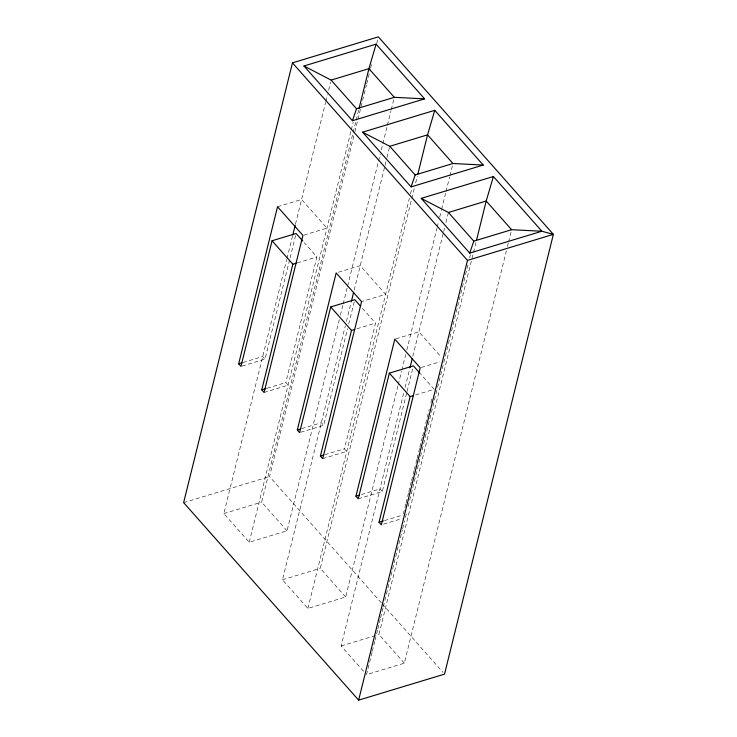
<?xml version="1.0" encoding="UTF-8"?>
<svg xmlns="http://www.w3.org/2000/svg" width="737" height="737" viewBox="0 0 737 737"><rect width="100%" height="100%" fill="white"/><g stroke="black" fill="none" stroke-linecap="round" stroke-linejoin="round"><path stroke-width="0.55" stroke-dasharray="3.69 2.76" d="M339.296 319.646L287.043 530.806L249.244 542.248L223.845 513.578L286.702 259.617M286.979 258.503L292.488 236.227M295.519 223.965L325.607 102.415M325.874 101.291L327.532 94.603M328.638 90.135L330.572 82.332M242.068 366.077L265.025 359.131L289.788 259.055M290.065 257.941L295.841 234.596M264.058 392.471L288.112 385.184L285.799 382.586L316.901 256.937L304.28 242.694M249.244 542.248L350.996 131.075M351.273 129.961L353.207 122.149M287.043 530.806L261.644 502.137L352.885 133.452M353.161 132.338L355.925 121.163M356.201 120.048L358.689 109.997M381.379 602.857L269.53 476.609L354.608 132.835M354.884 131.72L366.482 84.847M366.759 83.732L370.352 69.223M370.628 68.099L372.01 62.525M376.708 43.547L377.814 39.079M340.402 315.178L342.889 305.127M343.166 304.003L347.311 287.246M347.588 286.131L378.274 162.122M378.551 161.007L380.218 154.3M381.324 149.832L387.128 126.368M387.404 125.253L390.997 110.725M391.273 109.61L393.761 99.559M397.934 385.838L345.681 596.988L307.882 608.44L282.492 579.77L345.34 325.8M346.445 321.35L351.125 302.41M354.165 290.157L384.797 166.369M385.073 165.254L386.732 158.566M387.008 157.442L389.762 146.294M300.705 432.269L323.663 425.323L347.606 328.582M348.702 324.133L354.764 299.673M322.705 458.663L346.749 451.376L344.446 448.769L375.538 323.128L362.18 308.048M307.882 608.44L409.367 198.382M410.472 193.923L411.845 188.34M345.681 596.988L320.282 568.328L411.522 199.644M411.799 198.529L414.562 187.355M415.668 182.887L417.326 176.18M398.21 384.723L401.527 371.31M401.803 370.195L405.682 354.552M406.787 350.084L436.921 228.313M437.198 227.189L438.579 221.607M439.685 217.139L441.343 210.432M441.62 209.317L445.765 192.56M446.042 191.445L449.634 176.917M449.911 175.802L452.684 164.627M363.534 671.25L341.13 645.962L403.977 391.992M405.083 387.542L409.772 368.601M412.803 356.349L443.434 232.56M443.711 231.446L444.54 228.101M445.922 222.519L448.409 212.477M358.256 498.792L382.31 491.505L406.796 392.545M407.073 391.439L412.849 368.085M403.36 513.846L405.838 503.841M406.115 502.735L408.593 492.721M408.86 491.616L411.338 481.602M411.615 480.496L414.093 470.482M414.369 469.377L416.847 459.363M417.124 458.257L419.593 448.243M419.869 447.138L422.347 437.124M422.623 436.018L429.229 409.33M430.878 402.66L431.983 398.21M372.038 652.346L366.529 674.622L404.318 663.18L506.347 250.93M372.314 651.232L374.792 641.208M375.069 640.094L377.556 630.071M377.832 628.956L380.31 618.933M380.587 617.818L383.065 607.795M383.341 606.68L402.365 529.82M402.642 528.705L404.567 520.912M405.396 517.567L406.769 512.003M408.151 506.43L420.283 457.419M420.56 456.304L468.557 262.344M469.662 257.876L470.492 254.532M404.318 663.18L378.929 634.52L473.209 253.546M473.486 252.432L475.973 242.372M507.452 246.462L508.281 243.109M508.558 241.994L511.321 230.819M277.536 206.747L301.58 199.46L326.979 228.129L302.925 235.407M297.223 262.897L316.901 256.937M338.357 272.275L360.227 265.652L385.617 294.321L361.572 301.599M243.035 362.484L262.713 356.524L265.025 359.131M356.957 328.748L375.538 323.128M395.907 338.799L418.865 331.843L441.279 357.141M267.218 388.206L285.799 382.586M421.306 367.459L439.888 361.83M301.682 428.667L321.36 422.716L323.663 425.323M415.594 394.94L434.176 389.311L420.827 374.239M324.768 454.729L344.446 448.769M183.633 502.625L269.53 476.609M223.845 513.578L261.644 502.137M361.416 494.527L379.997 488.907L382.31 491.505M384.502 520.589L403.084 514.96M383.526 524.191L402.116 518.562M282.492 579.77L320.282 568.328M341.13 645.962L378.929 634.52M382.144 603.723L443.011 672.42"/><path stroke-width="1.11" d="M292.469 62.857L183.633 502.625L358.633 700.15L444.531 674.143L553.367 234.375L378.367 36.85L292.469 62.857L467.47 260.391L358.633 700.15M272.064 240.759L240.971 366.409L238.668 363.802L277.536 206.747L302.925 235.407L264.058 392.471L261.755 389.864L292.847 264.214L272.064 240.759L296.117 233.482L302.796 241.017M292.764 235.112L295.242 225.08M358.965 108.873L368.915 68.652L376.11 44.146L424.595 98.869L352.443 120.711L303.957 65.989L376.11 44.146M330.71 306.951L299.618 432.601L297.306 429.993L336.173 272.939L361.572 301.599L322.705 458.663L320.392 456.056L351.485 330.406L330.71 306.951L354.764 299.673L360.697 306.371M351.402 301.295L353.613 292.386M417.879 173.95L427.561 134.843L434.747 110.329L483.232 165.06L411.08 186.903L362.595 132.181L434.747 110.329M389.348 373.143L358.256 498.792L355.943 496.185L394.811 339.131L420.21 367.791L381.342 524.855L379.03 522.247L410.131 396.598L389.348 373.143L413.402 365.865L420.081 373.401M410.048 367.487L412.25 358.578M476.526 240.142L486.199 201.035L493.394 176.521L541.879 231.243L553.367 234.375L467.47 260.391M352.443 120.711L356.524 108.763L394.313 97.321L424.595 98.869M411.08 186.903L415.161 174.955L452.96 163.513L483.232 165.06M469.718 253.095L473.799 241.146L511.598 229.704L541.879 231.243L469.718 253.095L421.242 198.373L493.394 176.521M303.957 65.989L331.125 80.103L368.915 68.652L394.313 97.321M362.595 132.181L389.762 146.294L427.561 134.843L452.96 163.513M421.242 198.373L448.409 212.477L486.199 201.035L511.598 229.704M292.847 264.214L296.127 263.22M238.668 363.802L241.948 362.816M351.485 330.406L354.764 329.411M261.755 389.864L266.121 388.537M297.306 429.993L300.585 428.998M410.131 396.598L413.411 395.603M320.392 456.056L323.672 455.061M355.943 496.185L359.223 495.19M379.03 522.247L383.406 520.921M331.125 80.103L356.524 108.763M389.762 146.294L415.161 174.955M448.409 212.477L473.799 241.146"/></g></svg>
